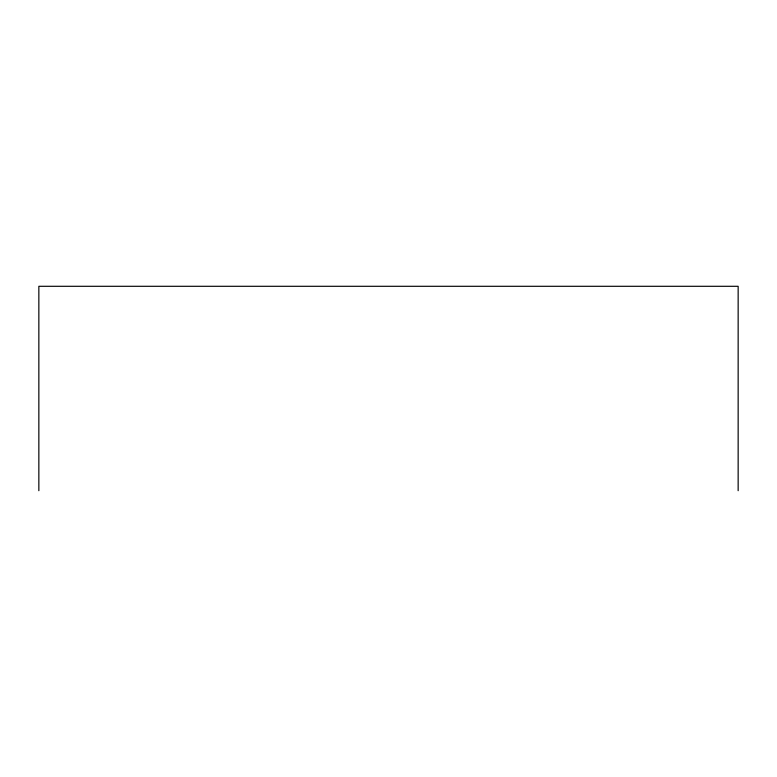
<?xml version="1.0" encoding="UTF-8"?>
<svg xmlns="http://www.w3.org/2000/svg" width="777" height="777" viewBox="0 0 777 777"><rect width="100%" height="100%" fill="white"/><g stroke="black" fill="none" stroke-linecap="round" stroke-linejoin="round"><path stroke-width="1.17" d="M738.15 490.705L738.15 286.295L38.85 286.295L38.85 490.705"/></g></svg>
